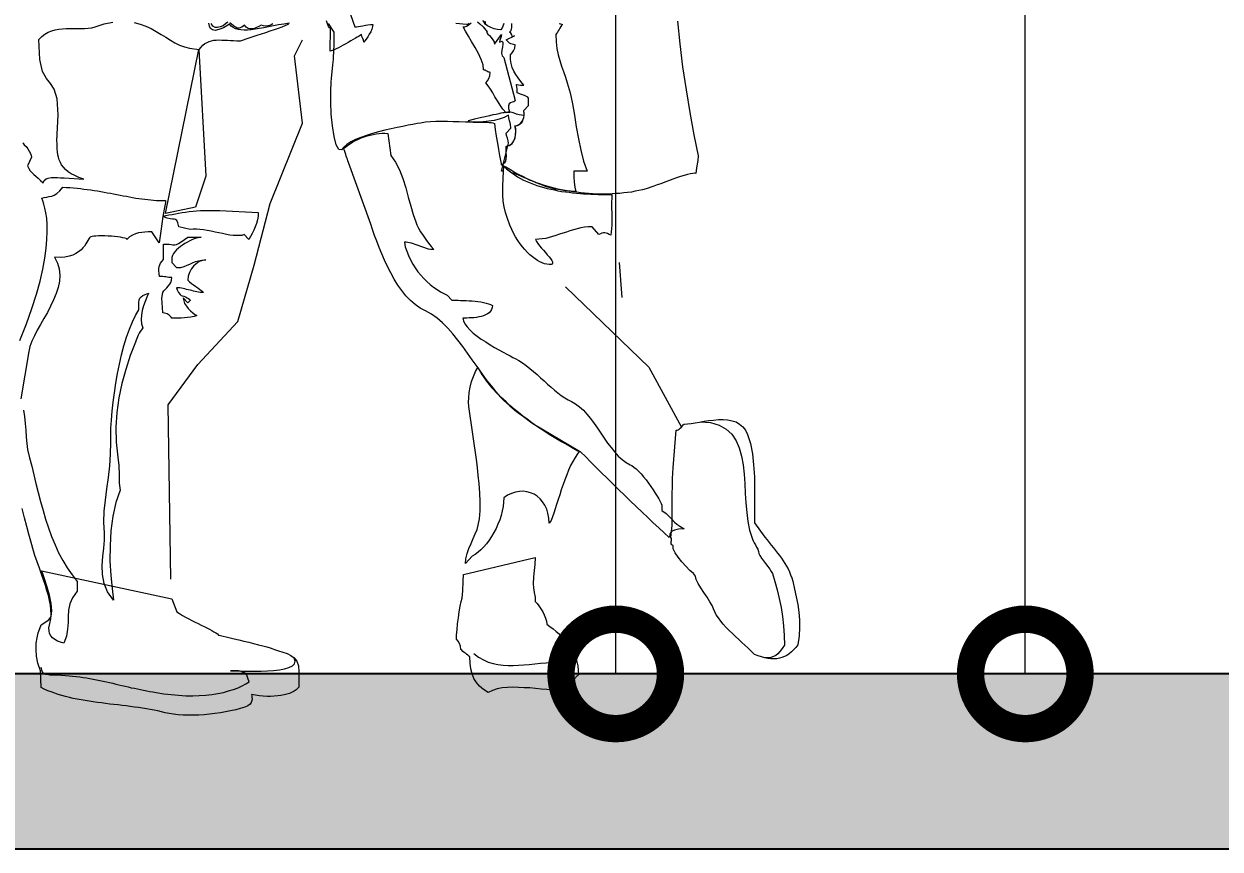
# Model space of a CAD drawing. Header units: millimetres. Extents: x 1313 to 1393.8, y 883.5 to 926.2.
# Drawn here: x 1376.564 to 1377.93, y 885.576 to 886.519 of the extents above; entities that cross this region are included whole.
import ezdxf

# ---------------------------------------------------------------- set-up
doc = ezdxf.new("R2010")
doc.units = ezdxf.units.MM
for name, color, linetype, lineweight in [('ambientes', 254, 'Continuous', 25), ('cotas', 87, 'Continuous', 15), ('DIMENSIONES', 1, 'Continuous', 5), ('Envista', 7, 'Continuous', 0)]:
    doc.layers.add(name, color=color, linetype=linetype, lineweight=lineweight)
doc.styles.add('arial', font='arial.ttf')
doc.dimstyles.new('horizontal', dxfattribs={"dimtxt": 0.1, "dimasz": 0.25, "dimexe": 0.15, "dimexo": 0.1, "dimgap": 0.05, "dimtad": 1, "dimtih": 1, "dimtoh": 1, "dimzin": 4, "dimdsep": 46, "dimtxsty": 'arial', "dimblk": 'DOTSMALL', "dimcen": 1, "dimclrd": 11, "dimclre": 11, "dimclrt": 20, "dimazin": 1, "dimtfac": 1, "dimtmove": 0, "dimatfit": 3, "dimfxl": 1, "dimlwd": 5, "dimlwe": 5, "dimarcsym": 0})

# ---------------------------------------------------------------- blocks, each defined once
blk = doc.blocks.new('_DotSmall')
at = {"color": 0, "linetype": 'ByBlock', "const_width": 0.5}
blk.add_lwpolyline([(-0.0625, 0, 1), (0.0625, 0, 1)], format="xyb", close=True, dxfattribs=at)
blk = doc.blocks.new('*D532')
at = {"layer": 'cotas', "color": 11, "lineweight": 5, "transparency": 16777216}
for p, q in [((1376.8409, 889.2765), (1377.3901, 889.2765)), ((1377.2401, 889.2765), (1377.2401, 887.6276)), ((1377.2401, 885.7765), (1377.2401, 887.4254)), ((1376.8409, 885.7765), (1377.3901, 885.7765))]:
    blk.add_line(p, q, dxfattribs=at)
at = {"layer": 'Defpoints', "color": 0, "transparency": 16777216}
for p in [(1376.7409, 889.2765), (1377.2401, 889.2765), (1376.7409, 885.7765)]:
    blk.add_point(p, dxfattribs=at)
at = {"layer": 'cotas', "color": 11, "lineweight": 5, "transparency": 16777216, "xscale": 0.25, "yscale": 0.25, "zscale": 0.25}
for p, rotation in [((1377.2401, 889.2765), 90), ((1377.2401, 885.7765), 270)]:
    blk.add_blockref('_DotSmall', p, dxfattribs=dict(at, rotation=rotation))
at = {"layer": 'cotas', "color": 20, "transparency": 16777216, "insert": (1377.2401, 887.5265), "char_height": 0.1, "attachment_point": 5, "style": 'arial'}
blk.add_mtext('3.50', dxfattribs=at)
blk = doc.blocks.new('*D543')
at = {"layer": 'cotas', "color": 11, "lineweight": 5, "transparency": 16777216}
for p, q in [((1376.8409, 895.8765), (1377.8577, 895.8765)), ((1377.7077, 895.8765), (1377.7077, 890.9275)), ((1377.7077, 885.7765), (1377.7077, 890.7254)), ((1376.8409, 885.7765), (1377.8577, 885.7765))]:
    blk.add_line(p, q, dxfattribs=at)
at = {"layer": 'Defpoints', "color": 0, "transparency": 16777216}
for p in [(1376.7409, 895.8765), (1376.7409, 885.7765), (1377.7077, 885.7765)]:
    blk.add_point(p, dxfattribs=at)
at = {"layer": 'cotas', "color": 11, "lineweight": 5, "transparency": 16777216, "xscale": 0.25, "yscale": 0.25, "zscale": 0.25}
for p, rotation in [((1377.7077, 895.8765), 90), ((1377.7077, 885.7765), 270)]:
    blk.add_blockref('_DotSmall', p, dxfattribs=dict(at, rotation=rotation))
at = {"layer": 'cotas', "color": 20, "transparency": 16777216, "insert": (1377.7077, 890.8265), "char_height": 0.1, "attachment_point": 5, "style": 'arial'}
blk.add_mtext('10.10', dxfattribs=at)
blk = doc.blocks.new('16')
blk.add_line((417.4498, -335.2507), (417.4563, -335.3346))
at = {"linetype": 'Continuous'}
for points in [[(416.6169, -334.6768), (416.6135, -334.6791), (416.6093, -334.6806), (416.6048, -334.6817), (416.6002, -334.6821), (416.5945, -334.6817), (416.5889, -334.6802), (416.5835, -334.6829), (416.5782, -334.6855), (416.5729, -334.6878), (416.5676, -334.6889), (416.5627, -334.6889), (416.5578, -334.6878), (416.5533, -334.6847), (416.5487, -334.6798), (416.5423, -334.6851), (416.5366, -334.6874), (416.5317, -334.687), (416.5271, -334.6847), (416.5226, -334.6813), (416.518, -334.6776), (416.5139, -334.6745)], [(416.509, -334.6726), (416.5037, -334.6772), (416.4976, -334.6813), (416.4908, -334.6844), (416.4843, -334.6859), (416.4783, -334.6855), (416.473, -334.6825), (416.4692, -334.6764)], [(417.1715, -335.0312), (417.167, -335.0308), (417.1836, -334.9638), (417.1829, -334.9585), (417.181, -334.9517), (417.1787, -334.9452), (417.178, -334.9396), (417.1889, -334.9274), (417.1882, -334.9184), (417.1863, -334.91), (417.1844, -334.9025), (417.1836, -334.8968), (417.173, -334.9021), (417.1613, -334.9059), (417.1488, -334.9089), (417.1359, -334.9108), (417.1223, -334.9123), (417.1087, -334.9131), (417.0943, -334.9131), (417.0799, -334.9131), (417.0651, -334.9127), (417.0507, -334.9123), (417.0367, -334.9119), (417.0227, -334.9115), (417.0091, -334.9119), (416.9958, -334.9123), (416.9837, -334.9134), (416.972, -334.9153), (416.9637, -334.9168), (416.9538, -334.9187), (416.9421, -334.9206), (416.9292, -334.9233), (416.9156, -334.9259), (416.9012, -334.9289), (416.886, -334.9324), (416.8713, -334.9361), (416.8565, -334.9403), (416.8421, -334.9449), (416.8285, -334.9498), (416.816, -334.9551), (416.805, -334.9608), (416.7952, -334.9668), (416.7876, -334.9732), (416.7819, -334.9801), (416.7755, -334.9793), (416.7694, -334.9676), (416.7645, -334.9475), (416.7607, -334.9221), (416.7577, -334.8937), (416.7562, -334.865), (416.7562, -334.8385), (416.7573, -334.8169), (416.7581, -334.8078), (416.7596, -334.7923), (416.7615, -334.7756), (416.7626, -334.7627), (416.763, -334.7559), (416.7641, -334.7438), (416.7649, -334.7249), (416.7649, -334.6969), (416.7509, -334.676)], [(417.5895, -334.6704), (417.5952, -334.7253), (417.602, -334.7805), (417.6103, -334.8358), (417.6194, -334.89), (417.6289, -334.9433), (417.6391, -334.9945), (417.6384, -335.0054), (417.6365, -335.0179), (417.6346, -335.0293), (417.6338, -335.0369), (417.6308, -335.0361), (417.6262, -335.0365), (417.6206, -335.0376), (417.6137, -335.0391), (417.6058, -335.0414), (417.5971, -335.0441), (417.5876, -335.0471), (417.5782, -335.0505), (417.5683, -335.0539), (417.5589, -335.0577), (417.5494, -335.0611), (417.5407, -335.0641), (417.5327, -335.0672), (417.5255, -335.0698), (417.5195, -335.0721), (417.5146, -335.0736), (417.5059, -335.0759), (417.4971, -335.0778), (417.488, -335.0793), (417.479, -335.0812), (417.4699, -335.0823), (417.4608, -335.0834), (417.4513, -335.0846), (417.4422, -335.0849), (417.4328, -335.0857), (417.4233, -335.0861), (417.4138, -335.0861), (417.4044, -335.0861), (417.3949, -335.0861), (417.3854, -335.0853), (417.376, -335.0849), (417.3665, -335.0842), (417.3571, -335.083), (417.348, -335.0819), (417.3385, -335.0808), (417.3294, -335.0793), (417.3199, -335.0778), (417.3109, -335.0759), (417.3021, -335.074), (417.2931, -335.0717), (417.2844, -335.0694), (417.2756, -335.0672), (417.2673, -335.0645), (417.2586, -335.0615), (417.2507, -335.0588), (417.2423, -335.0554), (417.2344, -335.0524), (417.2268, -335.049), (417.2219, -335.0467), (417.2151, -335.0437), (417.2075, -335.0406), (417.1992, -335.0376), (417.1916, -335.0354), (417.1916, -335.0354)], [(417.3052, -334.6764), (417.3086, -334.6772), (417.3112, -334.6779), (417.3135, -334.6783), (417.3112, -334.681), (417.3093, -334.6836), (417.3071, -334.687), (417.3052, -334.6904), (417.3033, -334.6938), (417.3014, -334.6969), (417.2991, -334.6999), (417.2972, -334.7025), (417.298, -334.72), (417.2999, -334.7362), (417.3029, -334.751), (417.3067, -334.765), (417.3109, -334.7786), (417.3158, -334.7915), (417.3203, -334.8048), (417.3245, -334.8184), (417.3317, -334.8426), (417.3374, -334.8688), (417.3419, -334.8964), (417.3464, -334.9248), (417.3514, -334.9532), (417.3571, -334.9808), (417.3639, -335.007), (417.373, -335.0312), (417.3404, -335.0312), (417.3404, -335.0448), (417.3411, -335.0577), (417.3427, -335.0694), (417.3457, -335.0797), (417.3328, -335.0793), (417.3199, -335.0781), (417.3078, -335.0762), (417.2957, -335.074), (417.284, -335.0709), (417.2726, -335.0675), (417.2613, -335.0634), (417.2503, -335.0592), (417.2393, -335.0543), (417.2287, -335.0494), (417.2181, -335.0441), (417.2075, -335.0388), (417.1973, -335.0331), (417.187, -335.0274), (417.1768, -335.0213), (417.1666, -335.0157), (417.1719, -335.013), (417.1753, -335.0096), (417.1772, -335.0051), (417.1783, -334.9998), (417.1783, -334.9937), (417.1783, -334.9869), (417.178, -334.9793), (417.1776, -334.9706), (417.1852, -334.9691), (417.1912, -334.9657), (417.1958, -334.96), (417.1988, -334.9528), (417.2007, -334.9452), (417.2014, -334.9369), (417.2011, -334.9289), (417.1995, -334.9218), (417.2037, -334.9214), (417.2075, -334.9195), (417.2113, -334.9172), (417.2143, -334.9138), (417.2173, -334.9104), (417.2192, -334.9062), (417.2207, -334.9017), (417.2211, -334.8972), (417.2151, -334.8968), (417.209, -334.8953), (417.203, -334.8937), (417.1973, -334.8918), (417.192, -334.8903), (417.1867, -334.8896), (417.1821, -334.8896), (417.1776, -334.8911), (417.17, -334.8816), (417.1632, -334.8722), (417.1571, -334.8623), (417.1511, -334.8525), (417.1458, -334.843), (417.1405, -334.8339), (417.1348, -334.8256), (417.1291, -334.8184), (417.1329, -334.8135), (417.1363, -334.8082), (417.139, -334.8017), (417.1397, -334.7938), (417.1378, -334.7934), (417.1359, -334.7927), (417.1337, -334.7919), (417.1318, -334.7908), (417.1299, -334.7896), (417.128, -334.7885), (417.1257, -334.7881), (417.1238, -334.7877), (417.1223, -334.7756), (417.1178, -334.7624), (417.1113, -334.748), (417.1034, -334.7336), (417.095, -334.7196), (417.0871, -334.7063), (417.0799, -334.6946), (417.0746, -334.6844), (417.0788, -334.684), (417.0825, -334.6825), (417.0867, -334.6802), (417.0901, -334.6776), (417.0935, -334.6745)], [(417.1208, -334.6692), (417.1291, -334.6783), (417.1272, -334.6704)], [(417.0875, -334.6753), (417.0909, -334.6783), (417.0825, -334.6783), (417.0742, -334.6779), (417.0659, -334.6772), (417.0572, -334.6764)], [(416.8035, -334.6541), (416.8141, -334.6844), (416.8183, -334.684), (416.8232, -334.6832), (416.8281, -334.6825), (416.8338, -334.6813), (416.8395, -334.6802), (416.8456, -334.6791), (416.8516, -334.6787), (416.8577, -334.6783), (416.8569, -334.6832), (416.855, -334.6893), (416.8524, -334.6957), (416.849, -334.7018), (416.8452, -334.7082), (416.8414, -334.7135), (416.8384, -334.7181), (416.8357, -334.7211), (416.8349, -334.7165), (416.8331, -334.712), (416.8312, -334.7075), (416.8304, -334.7029), (416.8278, -334.7044), (416.8244, -334.7063), (416.8202, -334.7086), (416.8156, -334.7116), (416.8103, -334.7147), (416.8047, -334.7177), (416.7986, -334.7215), (416.7925, -334.7249), (416.7865, -334.7283), (416.7804, -334.7313), (416.7747, -334.7344), (416.7694, -334.737), (416.7649, -334.7393), (416.7607, -334.7408), (416.7573, -334.7419), (416.7547, -334.7423), (416.7554, -334.6878), (416.7535, -334.6866), (416.7513, -334.6829), (416.7486, -334.6772), (416.746, -334.6696)], [(417.1662, -335.0157), (417.1727, -335.0123), (417.1768, -335.0073), (417.1783, -335.0013), (417.1787, -334.9941), (417.1783, -334.9873), (417.178, -334.9804), (417.178, -334.9748), (417.1791, -334.9706), (417.1863, -334.9687), (417.192, -334.9645), (417.1961, -334.9585), (417.1992, -334.9509), (417.2007, -334.943), (417.2011, -334.935), (417.2003, -334.9278), (417.1988, -334.9218), (417.2041, -334.921), (417.2086, -334.9191), (417.2124, -334.9168), (417.2154, -334.9138), (417.2177, -334.9104), (417.2192, -334.9062), (417.2207, -334.9017), (417.2215, -334.8972), (417.2215, -334.8937), (417.2211, -334.8911), (417.2207, -334.8888), (417.2207, -334.8854), (417.2317, -334.8733), (417.2317, -334.865), (417.2317, -334.8593), (417.2313, -334.8555), (417.2298, -334.8532), (417.2268, -334.8513), (417.2219, -334.8494), (417.2147, -334.8468), (417.2045, -334.843), (417.2041, -334.8339), (417.2033, -334.8279), (417.203, -334.8245), (417.203, -334.8229), (417.2045, -334.8226), (417.2075, -334.8233), (417.2128, -334.8241), (417.2207, -334.8245), (417.2132, -334.8158), (417.2067, -334.807), (417.2011, -334.7987), (417.1965, -334.7904), (417.1927, -334.7817), (417.1901, -334.7722), (417.1886, -334.7624), (417.1882, -334.7514), (417.1923, -334.7468), (417.1958, -334.7415), (417.1984, -334.7351), (417.1992, -334.7272), (417.1954, -334.7268), (417.192, -334.726), (417.1889, -334.7249), (417.1863, -334.7234), (417.184, -334.7215), (417.1818, -334.7196), (417.1795, -334.7173), (417.1776, -334.715), (417.1977, -334.7056), (417.1946, -334.7075), (417.1927, -334.7078), (417.192, -334.7075), (417.192, -334.706), (417.1916, -334.7041), (417.1908, -334.7018), (417.1889, -334.6995), (417.1859, -334.6969), (417.1901, -334.6927), (417.1916, -334.6859), (417.1912, -334.6764)], [(417.1727, -334.6764), (417.1689, -334.6851), (417.1651, -334.6912), (417.1568, -334.6904), (417.1488, -334.6885), (417.1409, -334.6855), (417.1329, -334.6813), (417.1253, -334.6764)], [(417.1094, -334.6722), (417.1147, -334.6772), (417.1223, -334.6844), (417.1325, -334.6957), (417.1306, -334.6965), (417.1314, -334.6984), (417.134, -334.7014), (417.1378, -334.7052), (417.142, -334.7097), (417.1458, -334.715), (417.1488, -334.7203), (417.1503, -334.7256), (417.167, -334.7029), (417.1662, -334.7075), (417.1643, -334.712), (417.1624, -334.7165), (417.1617, -334.7211), (417.1677, -334.7188), (417.17, -334.7207), (417.17, -334.7256), (417.1689, -334.7325), (417.1674, -334.74), (417.1666, -334.7476), (417.1681, -334.754), (417.1723, -334.7578), (417.1992, -334.8612), (417.1984, -334.8631), (417.1961, -334.8642), (417.1923, -334.8654), (417.1886, -334.8669), (417.1855, -334.8695), (417.1836, -334.8737), (417.1836, -334.8805), (417.187, -334.89), (417.1852, -334.89), (417.1833, -334.89), (417.1814, -334.89), (417.1791, -334.89), (417.1764, -334.8903), (417.1734, -334.8907), (417.17, -334.8911), (417.1655, -334.8918), (417.1602, -334.893), (417.1537, -334.8945), (417.1462, -334.896), (417.1375, -334.8979), (417.1272, -334.9002), (417.1155, -334.9032), (417.1019, -334.9062), (417.0867, -334.91), (417.0875, -334.9112), (417.0894, -334.9119), (417.092, -334.9123), (417.095, -334.9127), (417.0988, -334.9131), (417.1026, -334.9131), (417.1072, -334.9131), (417.1121, -334.9131), (417.117, -334.9131), (417.1223, -334.9131), (417.1272, -334.9131), (417.1321, -334.9134), (417.1371, -334.9138), (417.1416, -334.9142), (417.1462, -334.9149), (417.1499, -334.9161), (417.1515, -334.9309), (417.1541, -334.9471), (417.1568, -334.9634), (417.1594, -334.9793), (417.1621, -334.9937), (417.1643, -335.0051), (417.1658, -335.013), (417.1662, -335.0157)], [(416.5127, -334.6776), (416.4987, -334.6863), (416.4874, -334.6908), (416.4783, -334.6927), (416.4719, -334.6916), (416.4673, -334.6878), (416.4647, -334.6825), (416.4635, -334.6753)], [(416.016, -334.963), (416.0198, -334.9676), (416.0239, -334.9721), (416.0281, -334.9774), (416.0319, -334.9831), (416.0353, -334.9899), (416.0368, -334.9971), (416.0277, -335.0183), (416.0304, -335.0247), (416.0338, -335.03), (416.0376, -335.0346), (416.0425, -335.0388), (416.0474, -335.0433), (416.0531, -335.0478), (416.0588, -335.0531), (416.0648, -335.0592), (416.0675, -335.0535), (416.072, -335.0497), (416.0773, -335.0475), (416.0841, -335.0463), (416.0913, -335.0459), (416.0993, -335.0463), (416.1072, -335.0467), (416.1156, -335.0471), (416.1625, -335.0501), (416.1512, -335.0459), (416.1409, -335.0418), (416.1322, -335.0372), (416.125, -335.0323), (416.119, -335.027), (416.1137, -335.0213), (416.1095, -335.0157), (416.1065, -335.01), (416.1038, -335.0039), (416.1019, -334.9975), (416.1004, -334.9914), (416.0997, -334.9846), (416.0989, -334.9782), (416.0985, -334.9717), (416.0985, -334.9649), (416.0982, -334.9581), (416.1012, -334.896), (416.0985, -334.857), (416.0917, -334.8343), (416.0826, -334.8203), (416.0728, -334.8086), (416.0637, -334.7915), (416.0573, -334.7627), (416.0546, -334.7147), (416.0618, -334.7075), (416.0694, -334.7014), (416.0773, -334.6969), (416.0857, -334.6934), (416.094, -334.6912), (416.1027, -334.6893), (416.1114, -334.6885), (416.1205, -334.6882), (416.1292, -334.6878), (416.1383, -334.6882), (416.1474, -334.6882), (416.1561, -334.6882), (416.1648, -334.6882), (416.1735, -334.6874), (416.1818, -334.6863), (416.1902, -334.6844), (416.2121, -334.6772), (416.2326, -334.673)], [(416.2841, -334.6738), (416.2984, -334.6776), (416.3121, -334.6825), (416.325, -334.6882), (416.3367, -334.695), (416.3484, -334.7022), (416.3598, -334.709), (416.3708, -334.7162), (416.3817, -334.7222), (416.3931, -334.7279), (416.4045, -334.7325), (416.4166, -334.7355), (416.44, -334.7389), (416.4446, -334.7332), (416.4491, -334.7283), (416.4537, -334.7245), (416.459, -334.7215), (416.4639, -334.7192), (416.4696, -334.7177), (416.4753, -334.7165), (416.4813, -334.7158), (416.4874, -334.7154), (416.4942, -334.7158), (416.501, -334.7158), (416.5078, -334.7162), (416.5154, -334.7169), (416.523, -334.7173), (416.5309, -334.7177), (416.5392, -334.7177), (416.5419, -334.7169), (416.5464, -334.7154), (416.5529, -334.7131), (416.5605, -334.7105), (416.5695, -334.7075), (416.5794, -334.7044), (416.5896, -334.701), (416.6002, -334.6976), (416.6108, -334.6938), (416.621, -334.6904), (416.6305, -334.687), (416.6392, -334.684), (416.6464, -334.681), (416.6521, -334.6787), (416.6559, -334.6768)], [(416.6574, -334.6753), (416.6437, -334.6776), (416.6309, -334.6794), (416.6184, -334.6817), (416.6066, -334.684), (416.5953, -334.6863), (416.5843, -334.6882), (416.5745, -334.6897), (416.565, -334.6912), (416.5559, -334.6919), (416.548, -334.6919), (416.5404, -334.6916), (416.5336, -334.6908), (416.5271, -334.6889), (416.5218, -334.6859), (416.5169, -334.6825), (416.5127, -334.6776)], [(416.4393, -334.7389), (416.456, -335.0429), (416.4313, -335.1175), (416.359, -335.133), (416.4393, -334.7389)], [(416.8932, -334.9403), (416.9008, -334.9937), (416.9122, -335.0092), (416.9216, -335.0278), (416.9296, -335.0486), (416.9368, -335.0709), (416.9428, -335.0933), (416.9489, -335.1149), (416.9546, -335.1349), (416.9606, -335.1527), (416.9633, -335.1599), (416.9675, -335.1682), (416.9724, -335.177), (416.9781, -335.186), (416.9845, -335.1955), (416.9909, -335.2042), (416.9977, -335.2125), (417.0042, -335.2197), (417, -335.2194), (416.9958, -335.219), (416.9913, -335.2182), (416.9868, -335.2167), (416.9822, -335.2156), (416.9777, -335.2141), (416.9731, -335.2122), (416.9686, -335.2106), (416.964, -335.2091), (416.9595, -335.2072), (416.955, -335.2057), (416.9504, -335.2042), (416.9459, -335.2031), (416.9417, -335.2023), (416.9375, -335.2019), (416.9334, -335.2016), (416.9356, -335.2129), (416.9391, -335.2235), (416.9432, -335.2341), (416.9478, -335.2443), (416.9534, -335.2542), (416.9591, -335.2637), (416.9656, -335.2727), (416.9727, -335.2811), (416.9799, -335.2894), (416.9875, -335.2966), (416.9955, -335.3038), (417.0034, -335.3102), (417.0118, -335.3159), (417.0201, -335.3208), (417.028, -335.3254), (417.0364, -335.3292), (417.0473, -335.3413), (417.0519, -335.3413), (417.0568, -335.3413), (417.0625, -335.3413), (417.0685, -335.3416), (417.0753, -335.3416), (417.0822, -335.342), (417.089, -335.3424), (417.0962, -335.3428), (417.1034, -335.3435), (417.1102, -335.3443), (417.117, -335.3454), (417.1238, -335.3466), (417.1299, -335.3481), (417.1356, -335.3496), (417.1405, -335.3515), (417.145, -335.3538), (417.1447, -335.3591), (417.1427, -335.3636), (417.1405, -335.3678), (417.1371, -335.3712), (417.1329, -335.3742), (417.1284, -335.3765), (417.1234, -335.3788), (417.1178, -335.3803), (417.1121, -335.3814), (417.1064, -335.3825), (417.1004, -335.3833), (417.0947, -335.3837), (417.089, -335.3837), (417.0837, -335.3841), (417.0788, -335.3841), (417.0742, -335.3841), (417.0753, -335.3909), (417.0788, -335.3981), (417.0841, -335.4056), (417.0909, -335.4128), (417.0988, -335.4204), (417.1079, -335.4276), (417.1181, -335.4348), (417.1287, -335.4416), (417.1393, -335.4484), (417.1503, -335.4549), (417.1606, -335.4609), (417.1704, -335.4662), (417.1795, -335.4711), (417.1874, -335.4753), (417.1942, -335.4787), (417.1992, -335.4814), (417.2082, -335.4863), (417.2173, -335.492), (417.2261, -335.4984), (417.2348, -335.5052), (417.2435, -335.5124), (417.2522, -335.52), (417.2605, -335.5276), (417.2692, -335.5351), (417.2775, -335.5431), (417.2859, -335.5503), (417.2942, -335.5575), (417.3025, -335.5643), (417.3105, -335.5703), (417.3188, -335.576), (417.3268, -335.5809), (417.3351, -335.5847), (417.3449, -335.5904), (417.3544, -335.5972), (417.3635, -335.6059), (417.3722, -335.6154), (417.3809, -335.626), (417.3892, -335.6374), (417.3976, -335.6491), (417.4055, -335.6608), (417.4135, -335.6729), (417.4218, -335.6847), (417.4301, -335.6957), (417.4388, -335.7063), (417.4475, -335.7161), (417.4566, -335.7244), (417.4661, -335.7316), (417.4759, -335.7369), (417.4801, -335.7388), (417.485, -335.7422), (417.4903, -335.7468), (417.496, -335.7521), (417.5021, -335.7585), (417.5081, -335.7657), (417.5142, -335.7733), (417.5199, -335.7808), (417.5255, -335.7892), (417.5312, -335.7971), (417.5361, -335.8047), (417.5407, -335.8123), (417.5448, -335.8191), (417.5479, -335.8251), (417.5505, -335.8301), (417.552, -335.8342), (417.552, -335.8464), (417.5623, -335.8543), (417.5695, -335.8611), (417.5748, -335.866), (417.5789, -335.8706), (417.5827, -335.8751), (417.588, -335.8793), (417.5952, -335.8846), (417.6054, -335.8906), (417.5922, -335.8914), (417.5827, -335.8937), (417.5766, -335.8967), (417.5732, -335.9005), (417.5717, -335.9043), (417.571, -335.9077), (417.5706, -335.9103), (417.5695, -335.9119), (417.5573, -335.9005), (417.5448, -335.8888), (417.5316, -335.8766), (417.5183, -335.8638), (417.5047, -335.8505), (417.4907, -335.8373), (417.4763, -335.8236), (417.4623, -335.8096), (417.4483, -335.796), (417.4343, -335.7824), (417.4203, -335.7687), (417.4066, -335.7555), (417.3934, -335.7422), (417.3809, -335.7294), (417.3684, -335.7172), (417.3567, -335.7055), (417.3446, -335.6998), (417.3328, -335.6934), (417.3207, -335.6869), (417.309, -335.6805), (417.2972, -335.6733), (417.2855, -335.6661), (417.2737, -335.6589), (417.262, -335.6514), (417.2507, -335.6438), (417.2397, -335.6358), (417.2287, -335.6275), (417.2177, -335.6196), (417.2075, -335.6112), (417.1973, -335.6029), (417.187, -335.5942), (417.1776, -335.5859), (417.1655, -335.5741), (417.1537, -335.5612), (417.1424, -335.5472), (417.131, -335.5325), (417.1196, -335.5166), (417.1083, -335.5007), (417.0966, -335.4844), (417.0852, -335.4685), (417.0735, -335.4526), (417.0617, -335.4371), (417.0496, -335.4223), (417.0375, -335.4083), (417.0246, -335.3958), (417.0118, -335.3844), (416.9981, -335.375), (416.9841, -335.367), (416.9712, -335.3602), (416.9591, -335.3519), (416.9478, -335.342), (416.9372, -335.3307), (416.9269, -335.3182), (416.9175, -335.3049), (416.9088, -335.2905), (416.9004, -335.2758), (416.8929, -335.2606), (416.8857, -335.2451), (416.8789, -335.2296), (416.8728, -335.2144), (416.8671, -335.1997), (416.8618, -335.1853), (416.8569, -335.1716), (416.8524, -335.1588), (416.799, -335.01), (416.7975, -335.0062), (416.7963, -335.0024), (416.7948, -334.9986), (416.7937, -334.9948), (416.7922, -334.9907), (416.7906, -334.9865), (416.7891, -334.9816), (416.7872, -334.9767), (416.7922, -334.9725), (416.7978, -334.9683), (416.8035, -334.9642), (416.8096, -334.9608), (416.816, -334.957), (416.8228, -334.954), (416.8296, -334.9509), (416.8368, -334.9483), (416.8437, -334.946), (416.8508, -334.9441), (416.8584, -334.9426), (416.8656, -334.9411), (416.8724, -334.9403), (416.8796, -334.9399), (416.8864, -334.9399), (416.8932, -334.9403)], [(417.4316, -335.0872), (417.4313, -335.1141), (417.432, -335.138), (417.432, -335.1611), (417.4294, -335.1849), (417.4256, -335.183), (417.4218, -335.1811), (417.4184, -335.18), (417.415, -335.1796), (417.4116, -335.1796), (417.4082, -335.18), (417.4044, -335.1815), (417.4006, -335.1834), (417.3843, -335.1648), (417.3752, -335.1652), (417.3661, -335.166), (417.3574, -335.1675), (417.3487, -335.1694), (417.34, -335.172), (417.3313, -335.1743), (417.323, -335.1773), (417.3143, -335.18), (417.3059, -335.1826), (417.2976, -335.1857), (417.2893, -335.1879), (417.2809, -335.1902), (417.273, -335.1925), (417.2647, -335.194), (417.2567, -335.1947), (417.2484, -335.1951), (417.251, -335.2), (417.2544, -335.205), (417.2582, -335.2103), (417.2628, -335.2159), (417.2677, -335.2213), (417.2722, -335.2269), (417.2768, -335.2318), (417.2813, -335.2368), (417.2847, -335.2413), (417.2874, -335.2455), (417.2893, -335.2493), (417.2897, -335.2519), (417.2889, -335.2542), (417.2862, -335.2553), (417.2817, -335.2553), (417.2753, -335.2546), (417.27, -335.2534), (417.2647, -335.2512), (417.259, -335.2489), (417.2533, -335.2455), (417.2473, -335.2417), (417.2412, -335.2371), (417.2351, -335.2318), (417.2291, -335.2262), (417.223, -335.2197), (417.217, -335.2129), (417.2113, -335.2057), (417.2056, -335.1978), (417.2007, -335.1891), (417.1958, -335.1804), (417.1912, -335.1709), (417.187, -335.1611), (417.1814, -335.1448), (417.1764, -335.1304), (417.173, -335.1171), (417.1708, -335.1031), (417.1696, -335.0876), (417.1696, -335.069), (417.1704, -335.0467), (417.1727, -335.0194), (417.1787, -335.0251), (417.1848, -335.0304), (417.1916, -335.0354), (417.1984, -335.0399), (417.2052, -335.0444), (417.2124, -335.0486), (417.22, -335.0524), (417.2276, -335.0558), (417.2355, -335.0592), (417.2435, -335.0622), (417.2514, -335.0653), (417.2597, -335.0679), (417.2681, -335.0702), (417.2768, -335.0725), (417.2851, -335.0743), (417.2938, -335.0762), (417.3025, -335.0781), (417.3112, -335.0797), (417.3203, -335.0808), (417.329, -335.0819), (417.3377, -335.083), (417.3468, -335.0838), (417.3555, -335.0846), (417.3642, -335.0853), (417.373, -335.0857), (417.3817, -335.0861), (417.3904, -335.0865), (417.3987, -335.0868), (417.4074, -335.0868), (417.4154, -335.0872), (417.4237, -335.0872), (417.4316, -335.0872)], [(416.582, -335.1304), (416.5817, -335.1395), (416.5801, -335.1482), (416.5779, -335.1569), (416.5748, -335.1648), (416.5714, -335.1732), (416.5676, -335.1807), (416.5635, -335.1879), (416.5593, -335.1951), (416.5483, -335.1834), (416.543, -335.1853), (416.5366, -335.186), (416.5298, -335.186), (416.5222, -335.1857), (416.5139, -335.1845), (416.5055, -335.183), (416.4965, -335.1811), (416.4874, -335.1792), (416.4783, -335.1773), (416.4692, -335.1754), (416.4597, -335.1735), (416.4507, -335.172), (416.4419, -335.1709), (416.4336, -335.1701), (416.4257, -335.1701), (416.4181, -335.1709), (416.3912, -335.1648), (416.3886, -335.155), (416.3863, -335.1497), (416.3836, -335.147), (416.3802, -335.1463), (416.3761, -335.1463), (416.3704, -335.1459), (416.3628, -335.144), (416.353, -335.1398), (416.3503, -335.1573), (416.3477, -335.1754), (416.3454, -335.1921), (416.3443, -335.2035), (416.3261, -335.177), (416.3178, -335.177), (416.3098, -335.1773), (416.3019, -335.1781), (416.2943, -335.1792), (416.2867, -335.1815), (416.2795, -335.1845), (416.2727, -335.1891), (416.2663, -335.1951), (416.2663, -335.194), (416.2648, -335.1929), (416.2613, -335.1917), (416.2568, -335.191), (416.2507, -335.1898), (416.2443, -335.1891), (416.2367, -335.1883), (416.2292, -335.1875), (416.2212, -335.1872), (416.2133, -335.1868), (416.2057, -335.1868), (416.1985, -335.1868), (416.1921, -335.1872), (416.1868, -335.1875), (416.1826, -335.1883), (416.1796, -335.1891), (416.178, -335.1898), (416.1762, -335.1913), (416.1746, -335.194), (416.1727, -335.1974), (416.1705, -335.2016), (416.1678, -335.2061), (416.1644, -335.211), (416.1606, -335.2156), (416.1561, -335.2205), (416.1504, -335.225), (416.144, -335.2292), (416.1364, -335.233), (416.1277, -335.2356), (416.1175, -335.2375), (416.1057, -335.2383), (416.0925, -335.2379), (416.0997, -335.2519), (416.1038, -335.2659), (416.1054, -335.2807), (416.1046, -335.2955), (416.1012, -335.3106), (416.0966, -335.3254), (416.0902, -335.3405), (416.083, -335.3557), (416.0754, -335.3704), (416.0671, -335.3852), (416.0588, -335.3996), (416.0508, -335.4136), (416.044, -335.4272), (416.038, -335.4401), (416.0334, -335.4526), (416.0304, -335.4643), (416.0114, -335.5787)], [(416.0179, -335.6055), (416.0202, -335.6211), (416.0217, -335.6374), (416.0232, -335.654), (416.0243, -335.6703), (416.0258, -335.6858), (416.0277, -335.7002), (416.0327, -335.7199), (416.0376, -335.7403), (416.0425, -335.7612), (416.0478, -335.782), (416.0531, -335.8036), (416.0588, -335.8248), (416.0648, -335.8464), (416.0709, -335.8676), (416.0781, -335.8888), (416.0853, -335.9092), (416.0936, -335.9293), (416.1023, -335.9486), (416.1122, -335.9671), (416.1228, -335.9849), (416.1345, -336.0016), (416.147, -336.0171), (416.147, -336.041), (416.1356, -336.0565), (416.1292, -336.0712), (416.1262, -336.086), (416.125, -336.1012), (416.125, -336.1163), (416.1239, -336.1318), (416.1212, -336.1485), (416.1152, -336.1659), (416.1069, -336.1636), (416.0993, -336.1606), (416.0932, -336.1572), (416.0879, -336.1527), (416.0838, -336.1477), (416.0807, -336.1424), (416.0792, -336.136), (416.0785, -336.1292), (416.0815, -336.1182), (416.0834, -336.1072), (416.0841, -336.0966), (416.0838, -336.0856), (416.0826, -336.0743), (416.0807, -336.0629), (416.0777, -336.0512), (416.0743, -336.0394), (416.0705, -336.0269), (416.066, -336.0137), (416.0611, -336.0001), (416.0561, -335.9857), (416.0508, -335.9705), (416.0455, -335.9546), (416.0406, -335.938), (416.0353, -335.9202), (416.0311, -335.9035), (416.0262, -335.885), (416.0205, -335.8645), (416.0145, -335.8418)], [(416.0092, -335.4382), (416.0251, -335.3981), (416.0383, -335.361), (416.0489, -335.3265), (416.0576, -335.2951), (416.0645, -335.2663), (416.0694, -335.2402), (416.0724, -335.2163), (416.0743, -335.1951), (416.0751, -335.1758), (416.0747, -335.1592), (416.0736, -335.144), (416.0717, -335.1311), (416.0694, -335.1198), (416.0667, -335.1103), (416.0645, -335.1024), (416.0618, -335.0959), (416.0679, -335.094), (416.0739, -335.0933), (416.0796, -335.0921), (416.0857, -335.091), (416.0917, -335.0887), (416.0982, -335.0846), (416.1054, -335.0785), (416.1125, -335.0698), (416.1212, -335.0702), (416.1296, -335.0706), (416.1383, -335.0713), (416.1466, -335.0721), (416.155, -335.0728), (416.1629, -335.074), (416.1712, -335.0751), (416.1796, -335.0762), (416.1875, -335.0774), (416.1955, -335.0785), (416.2034, -335.08), (416.2114, -335.0815), (416.2193, -335.083), (416.2269, -335.0842), (416.2345, -335.0857), (416.2424, -335.0872), (416.25, -335.0887), (416.2576, -335.0902), (416.2651, -335.0914), (416.2727, -335.0929), (416.2799, -335.094), (416.2875, -335.0956), (416.2947, -335.0967), (416.3019, -335.0978), (416.3094, -335.0986), (416.3166, -335.0993), (416.3238, -335.1001), (416.3306, -335.1009), (416.3378, -335.1012), (416.345, -335.1016), (416.3518, -335.1016), (416.359, -335.1016), (416.3594, -335.1065), (416.3571, -335.1183), (416.3545, -335.1311), (416.353, -335.1398), (416.3602, -335.138), (416.3674, -335.1364), (416.3749, -335.1349), (416.3829, -335.1334), (416.3908, -335.1319), (416.3992, -335.1304), (416.4075, -335.1292), (416.4162, -335.1281), (416.4253, -335.1273), (416.434, -335.1266), (416.4431, -335.1258), (416.4525, -335.1255), (416.4616, -335.1255), (416.4711, -335.1255), (416.4802, -335.1255), (416.4896, -335.1258), (416.582, -335.1304)], [(416.3541, -335.2065), (416.3617, -335.2065), (416.3677, -335.2069), (416.3727, -335.2076), (416.3772, -335.2084), (416.3814, -335.2084), (416.3855, -335.2072), (416.3908, -335.205), (416.3969, -335.2012), (416.4128, -335.1898), (416.445, -335.1898), (416.4416, -335.1902), (416.4378, -335.191), (416.4332, -335.1921), (416.4279, -335.194), (416.4226, -335.1963), (416.4173, -335.1989), (416.4117, -335.2019), (416.406, -335.205), (416.4003, -335.2087), (416.395, -335.2125), (416.3901, -335.2163), (416.3855, -335.2205), (416.3817, -335.225), (416.3787, -335.2292), (416.3761, -335.2338), (416.3746, -335.2383), (416.3746, -335.2504), (416.3855, -335.2625), (416.3961, -335.2625), (416.4041, -335.2599), (416.4109, -335.2572), (416.4177, -335.2542), (416.4241, -335.2512), (416.431, -335.2485), (416.4385, -335.2462), (416.4465, -335.2447), (416.456, -335.2443), (416.448, -335.2455), (416.44, -335.2485), (416.4329, -335.2534), (416.4264, -335.2595), (416.4207, -335.2667), (416.4166, -335.275), (416.4139, -335.2837), (416.4128, -335.2928), (416.4169, -335.297), (416.4215, -335.3011), (416.4264, -335.3045), (416.4317, -335.308), (416.4366, -335.3117), (416.4416, -335.3152), (416.4465, -335.3189), (416.4507, -335.3231), (416.4465, -335.3231), (416.4427, -335.3227), (416.4385, -335.322), (416.4344, -335.3212), (416.4302, -335.3204), (416.4264, -335.3193), (416.4223, -335.3182), (416.4181, -335.317), (416.4139, -335.3163), (416.4098, -335.3152), (416.406, -335.314), (416.4018, -335.3133), (416.3977, -335.3125), (416.3935, -335.3117), (416.3897, -335.3114), (416.3855, -335.3114), (416.387, -335.3167), (416.3908, -335.3227), (416.3946, -335.3276), (416.3961, -335.3295), (416.3969, -335.3299), (416.3995, -335.3307), (416.4029, -335.3318), (416.4071, -335.3333), (416.4113, -335.3352), (416.4147, -335.3371), (416.4173, -335.3394), (416.4181, -335.3416), (416.4128, -335.3477), (416.4018, -335.3356), (416.4029, -335.3424), (416.4052, -335.3488), (416.4094, -335.3553), (416.4139, -335.3613), (416.4192, -335.3666), (416.4245, -335.3712), (416.4298, -335.3754), (416.4344, -335.378), (416.4279, -335.3803), (416.4204, -335.3818), (416.4124, -335.3829), (416.4045, -335.3837), (416.3965, -335.3841), (416.3886, -335.3844), (416.381, -335.3844), (416.3746, -335.3844), (416.3727, -335.3822), (416.3704, -335.3799), (416.3681, -335.3776), (416.3658, -335.3757), (416.3632, -335.3742), (416.3602, -335.3731), (416.3567, -335.3723), (416.353, -335.3719), (416.3522, -335.3591), (416.3511, -335.3477), (416.3507, -335.336), (416.353, -335.3231), (416.3552, -335.3189), (416.3586, -335.3152), (416.3621, -335.3114), (416.3658, -335.3072), (416.3693, -335.303), (416.3719, -335.2985), (416.3738, -335.2932), (416.3746, -335.2868), (416.3708, -335.2868), (416.367, -335.2864), (416.3632, -335.286), (416.3598, -335.2852), (416.3564, -335.2849), (416.3526, -335.2845), (416.3488, -335.2841), (416.345, -335.2841), (416.3443, -335.2769), (416.3435, -335.2709), (416.3435, -335.2655), (416.3443, -335.2606), (416.3454, -335.2565), (416.3473, -335.2519), (416.3503, -335.2478), (416.3541, -335.2436), (416.3541, -335.2371), (416.3541, -335.2284), (416.3541, -335.2178), (416.3541, -335.2065)], [(416.3181, -335.3246), (416.3143, -335.3341), (416.3102, -335.3443), (416.3064, -335.3549), (416.3034, -335.3659), (416.3015, -335.3769), (416.3007, -335.3878), (416.3015, -335.3981), (416.3045, -335.4079), (416.3011, -335.4121), (416.2981, -335.4166), (416.2958, -335.4208), (416.2935, -335.425), (416.292, -335.4291), (416.2901, -335.4333), (416.2886, -335.4374), (416.2867, -335.442), (416.2746, -335.4742), (416.264, -335.5075), (416.2545, -335.5412), (416.2473, -335.5756), (416.242, -335.6109), (416.2398, -335.6464), (416.2405, -335.6824), (416.2447, -335.7188), (416.2473, -335.7388), (416.2477, -335.7604), (416.2477, -335.7812), (416.2504, -335.7979), (416.2398, -335.8274), (416.2326, -335.8604), (416.228, -335.8956), (416.2261, -335.9319), (416.2257, -335.9679), (416.2276, -336.0027), (416.2307, -336.0345), (416.2345, -336.0622), (416.2201, -336.0425), (416.2117, -336.022), (416.208, -336.0005), (416.2072, -335.9789), (416.2087, -335.9577), (416.211, -335.9372), (416.2129, -335.9183), (416.2125, -335.9012), (416.211, -335.8751), (416.2121, -335.8486), (416.2148, -335.8217), (416.2182, -335.7945), (416.222, -335.7672), (416.225, -335.7392), (416.2273, -335.7116), (416.2276, -335.6835), (416.2276, -335.6673), (416.228, -335.6491), (416.2292, -335.6294), (416.231, -335.6082), (416.2333, -335.5862), (416.2364, -335.5639), (416.2398, -335.5408), (416.2439, -335.5177), (416.2485, -335.4946), (416.2534, -335.4723), (416.2594, -335.4507), (416.2655, -335.4302), (416.2723, -335.4109), (416.2795, -335.3935), (416.2871, -335.378), (416.2954, -335.3647), (416.295, -335.3545), (416.295, -335.3466), (416.2958, -335.3405), (416.2977, -335.336), (416.3007, -335.3329), (416.3049, -335.3303), (416.3106, -335.3276), (416.3181, -335.3246)], [(417.3544, -335.7044), (417.3491, -335.7108), (417.3434, -335.7191), (417.3381, -335.7286), (417.3328, -335.7388), (417.3279, -335.7498), (417.3234, -335.7612), (417.3188, -335.7729), (417.3146, -335.7846), (417.3105, -335.7967), (417.3067, -335.8089), (417.3029, -335.8206), (417.2991, -335.832), (417.2957, -335.8426), (417.2927, -335.8528), (417.2893, -335.8622), (417.2862, -335.871), (417.2809, -335.877), (417.2802, -335.8649), (417.2783, -335.8535), (417.2753, -335.8433), (417.2707, -335.8342), (417.2654, -335.8259), (417.2594, -335.8187), (417.2525, -335.8126), (417.245, -335.8077), (417.2366, -335.8039), (417.2279, -335.8017), (417.2192, -335.8005), (417.2098, -335.8009), (417.2003, -335.8024), (417.1908, -335.8055), (417.1814, -335.81), (417.1723, -335.8161), (417.1719, -335.8267), (417.1704, -335.8373), (417.1685, -335.8479), (417.1658, -335.8585), (417.1624, -335.8691), (417.1583, -335.8797), (417.1537, -335.8899), (417.1484, -335.8997), (417.1427, -335.9092), (417.1371, -335.9183), (417.1306, -335.9266), (417.1242, -335.9342), (417.1174, -335.941), (417.1106, -335.9471), (417.1037, -335.9524), (417.0966, -335.9562), (417.0803, -335.9743), (417.0814, -335.9626), (417.0844, -335.9505), (417.0886, -335.9384), (417.0935, -335.9262), (417.0988, -335.9141), (417.1037, -335.9028), (417.1083, -335.8922), (417.1109, -335.8823), (417.114, -335.8668), (417.1155, -335.8475), (417.1155, -335.8263), (417.1147, -335.8043), (417.1128, -335.7824), (417.1109, -335.7619), (417.1091, -335.7441), (417.1072, -335.7301), (417.0882, -335.5965), (417.0875, -335.5866), (417.0879, -335.5756), (417.0894, -335.5631), (417.0916, -335.5503), (417.095, -335.537), (417.0992, -335.5245), (417.1041, -335.5128), (417.1098, -335.5029), (417.1196, -335.5196), (417.131, -335.5359), (417.1435, -335.5518), (417.1571, -335.5666), (417.1715, -335.5813), (417.187, -335.595), (417.203, -335.6086), (417.2196, -335.6211), (417.2363, -335.6336), (417.242, -335.6374), (417.242, -335.6374), (417.3544, -335.7044)], [(417.5865, -335.654), (417.5888, -335.6536), (417.591, -335.6525), (417.5937, -335.651), (417.5963, -335.6487), (417.599, -335.6464), (417.6013, -335.6438), (417.6035, -335.6411), (417.6058, -335.6389), (417.6137, -335.6385), (417.6225, -335.6374), (417.6323, -335.6358), (417.6425, -335.6343), (417.6539, -335.6324), (417.6652, -335.6305), (417.6766, -335.6294), (417.6883, -335.6283), (417.6993, -335.6283), (417.7103, -335.629), (417.7209, -335.6309), (417.7304, -335.6339), (417.7391, -335.6389), (417.747, -335.6453), (417.7531, -335.6536), (417.758, -335.6639), (417.7652, -335.6858), (417.7697, -335.7108), (417.7728, -335.7373), (417.7747, -335.7657), (417.775, -335.7941), (417.775, -335.8229), (417.7747, -335.8505), (417.7747, -335.8766), (417.8, -335.9111), (417.805, -335.9175), (417.8103, -335.924), (417.8152, -335.9304), (417.8201, -335.9365), (417.825, -335.9429), (417.8299, -335.949), (417.8349, -335.955), (417.8394, -335.9611), (417.8436, -335.9675), (417.8477, -335.9739), (417.8519, -335.9804), (417.8557, -335.9872), (417.8587, -335.994), (417.8617, -336.0012), (417.8644, -336.0088), (417.8667, -336.0167), (417.8712, -336.036), (417.875, -336.0546), (417.8788, -336.0728), (417.8814, -336.0909), (417.883, -336.1095), (417.883, -336.1284), (417.8818, -336.1481), (417.8788, -336.1693), (417.8739, -336.1758), (417.8686, -336.1818), (417.8636, -336.1867), (417.858, -336.1913), (417.8523, -336.195), (417.8466, -336.1981), (417.8405, -336.2004), (417.8345, -336.2019), (417.8281, -336.203), (417.8212, -336.2034), (417.814, -336.203), (417.8069, -336.2022), (417.7993, -336.2007), (417.7913, -336.1988), (417.7834, -336.1962), (417.7747, -336.1932), (417.7701, -336.1882), (417.7644, -336.1829), (417.7584, -336.1769), (417.7516, -336.1708), (417.7444, -336.164), (417.7368, -336.1572), (417.7292, -336.15), (417.7217, -336.1428), (417.7141, -336.1352), (417.7065, -336.1277), (417.6997, -336.1201), (417.6936, -336.1125), (417.688, -336.1049), (417.683, -336.0978), (417.6792, -336.0906), (417.6766, -336.0834), (417.6732, -336.0754), (417.6675, -336.066), (417.6607, -336.0553), (417.6531, -336.044), (417.6456, -336.0326), (417.6395, -336.022), (417.6349, -336.0126), (417.6334, -336.0046), (417.6278, -335.9986), (417.6194, -335.9906), (417.61, -335.9808), (417.6001, -335.9702), (417.591, -335.9592), (417.5838, -335.9486), (417.5797, -335.9391), (417.5793, -335.9312), (417.5763, -335.9289), (417.5748, -335.9266), (417.5744, -335.924), (417.5748, -335.9213), (417.5751, -335.9191), (417.5755, -335.9164), (417.5755, -335.9141), (417.574, -335.9119), (417.5766, -335.8831), (417.577, -335.8259), (417.5774, -335.7699), (417.5797, -335.7445), (417.5865, -335.654)], [(417.6444, -335.6336), (417.6694, -335.6355), (417.6902, -335.6415), (417.7069, -335.651), (417.7201, -335.6635), (417.7304, -335.679), (417.7379, -335.6964), (417.7436, -335.7161), (417.7474, -335.7369), (417.7497, -335.7593), (417.7516, -335.782), (417.7527, -335.8055), (417.7542, -335.8286), (417.7561, -335.8513), (417.7588, -335.8732), (417.7629, -335.8941), (417.769, -335.9134), (417.7697, -335.916), (417.7716, -335.9198), (417.7743, -335.9243), (417.7773, -335.9293), (417.78, -335.9346), (417.7826, -335.9399), (417.7845, -335.9452), (417.7853, -335.9501), (417.7879, -335.955), (417.7917, -335.9611), (417.7966, -335.9675), (417.8015, -335.9743), (417.8065, -335.9811), (417.8114, -335.9876), (417.8152, -335.9936), (417.8178, -335.9986), (417.8239, -336.0175), (417.8292, -336.0376), (417.8341, -336.0584), (417.8387, -336.0796), (417.8421, -336.1019), (417.8447, -336.1243), (417.8462, -336.1474), (417.847, -336.1701), (417.8413, -336.1788), (417.836, -336.186), (417.8307, -336.1913), (417.8258, -336.1954), (417.8201, -336.1981), (417.814, -336.2), (417.8072, -336.2007), (417.7997, -336.2011)], [(417.3279, -335.6907), (417.3351, -335.6949), (417.3499, -335.7032), (417.3518, -335.7032), (417.3518, -335.7032), (417.3279, -335.6907)], [(417.2476, -335.9595), (417.2469, -335.9762), (417.2454, -335.991), (417.2435, -336.0061), (417.2427, -336.0228), (417.2435, -336.0326), (417.2454, -336.044), (417.2473, -336.055), (417.248, -336.0652), (417.2522, -336.0701), (417.2567, -336.0762), (417.2616, -336.083), (417.2658, -336.0902), (417.2696, -336.0978), (417.2726, -336.1057), (417.2745, -336.1129), (417.2753, -336.1201), (417.2832, -336.1258), (417.2912, -336.1315), (417.2984, -336.1375), (417.3056, -336.1432), (417.3124, -336.1492), (417.3184, -336.1557), (417.3245, -336.1625), (417.3298, -336.1693), (417.3343, -336.1765), (417.3389, -336.1845), (417.3427, -336.1924), (417.3457, -336.2011), (417.348, -336.2102), (417.3499, -336.2201), (417.351, -336.2306), (417.3514, -336.2416), (417.3491, -336.2439), (417.3464, -336.2462), (417.3442, -336.2488), (417.3419, -336.2515), (417.34, -336.2545), (417.3393, -336.2579), (417.3393, -336.2617), (417.3404, -336.2659), (417.3351, -336.2723), (417.3245, -336.2749), (417.3131, -336.2768), (417.301, -336.2776), (417.2885, -336.2776), (417.2756, -336.2768), (417.262, -336.2761), (417.2484, -336.2749), (417.2348, -336.2734), (417.2211, -336.2727), (417.2075, -336.2719), (417.1939, -336.2715), (417.181, -336.2719), (417.1685, -336.2734), (417.1564, -336.2757), (417.145, -336.2791), (417.1344, -336.284), (417.1231, -336.2768), (417.114, -336.2689), (417.1064, -336.2606), (417.1004, -336.2507), (417.0962, -336.2397), (417.0932, -336.2276), (417.0913, -336.214), (417.0909, -336.1988), (417.0886, -336.1966), (417.086, -336.1947), (417.0829, -336.1924), (417.0799, -336.1901), (417.0769, -336.1879), (417.0742, -336.1856), (417.0716, -336.1829), (417.0693, -336.1807), (417.0685, -336.1727), (417.0659, -336.1663), (417.0625, -336.161), (417.0583, -336.1564), (417.0587, -336.1458), (417.0598, -336.1333), (417.0613, -336.1193), (417.0632, -336.1046), (417.0651, -336.0902), (417.0674, -336.0769), (417.0697, -336.0656), (417.072, -336.0572), (417.0723, -336.0576), (417.0738, -336.0402), (417.075, -336.0171), (417.0753, -336.0005), (417.2476, -335.9595)], [(416.3742, -336.0588), (416.3867, -336.0902), (416.3931, -336.0947), (416.4003, -336.0989), (416.4075, -336.1031), (416.4151, -336.1072), (416.4226, -336.1114), (416.4302, -336.1152), (416.4374, -336.1186), (416.445, -336.1224), (416.4518, -336.1258), (416.4586, -336.1292), (416.465, -336.1322), (416.4707, -336.1352), (416.4756, -336.1383), (416.4802, -336.1409), (416.484, -336.1436), (416.4866, -336.1462), (416.4878, -336.1466), (416.4915, -336.1474), (416.4976, -336.1489), (416.5052, -336.1504), (416.5143, -336.1527), (416.5245, -336.1553), (416.5358, -336.1579), (416.5476, -336.1606), (416.5593, -336.1636), (416.571, -336.1663), (416.5824, -336.1693), (416.593, -336.172), (416.6025, -336.1746), (416.6104, -336.1769), (416.6169, -336.1792), (416.621, -336.1807), (416.6309, -336.1845), (416.6411, -336.1875), (416.6513, -336.1909), (416.6608, -336.195), (416.6687, -336.2011), (416.6748, -336.2091), (416.6786, -336.2201), (416.6797, -336.2344), (416.6797, -336.2428), (416.6797, -336.2503), (416.6797, -336.2594), (416.6797, -336.2712), (416.6767, -336.2746), (416.6729, -336.278), (416.6684, -336.281), (416.6634, -336.2836), (416.6574, -336.2863), (416.6509, -336.2882), (416.6441, -336.2901), (416.6365, -336.2916), (416.629, -336.2924), (416.6206, -336.2931), (416.6119, -336.2935), (416.6032, -336.2935), (416.5941, -336.2931), (416.5851, -336.2924), (416.5756, -336.2908), (416.5661, -336.2893), (416.5665, -336.292), (416.5669, -336.2954), (416.5673, -336.2996), (416.5669, -336.3037), (416.5654, -336.3083), (416.5623, -336.3124), (416.557, -336.3162), (416.5495, -336.3196), (416.5389, -336.323), (416.5279, -336.3261), (416.5158, -336.3287), (416.5037, -336.331), (416.4912, -336.3333), (416.4779, -336.3351), (416.465, -336.3367), (416.4518, -336.3378), (416.4389, -336.3386), (416.426, -336.3389), (416.4135, -336.3389), (416.4014, -336.3386), (416.3897, -336.3378), (416.3787, -336.3367), (416.3681, -336.3351), (416.3586, -336.3329), (416.3499, -336.3306), (416.3409, -336.3287), (416.3318, -336.3268), (416.3227, -336.3249), (416.3132, -336.3234), (416.3037, -336.3219), (416.2943, -336.3204), (416.2844, -336.3192), (416.2746, -336.3177), (416.2648, -336.3166), (416.2549, -336.3155), (416.2451, -336.3143), (416.2352, -336.3132), (416.2254, -336.312), (416.2152, -336.3105), (416.2053, -336.3094), (416.1955, -336.3083), (416.1856, -336.3067), (416.1758, -336.3052), (416.1659, -336.3037), (416.1565, -336.3022), (416.147, -336.3003), (416.1375, -336.2984), (416.1284, -336.2961), (416.119, -336.2939), (416.1103, -336.2916), (416.1012, -336.289), (416.0929, -336.2859), (416.0841, -336.2829), (416.0762, -336.2799), (416.0679, -336.2761), (416.0603, -336.2723), (416.0588, -336.2322), (416.0527, -336.214), (416.0493, -336.197), (416.0482, -336.181), (416.0486, -336.1659), (416.0505, -336.1527), (416.0535, -336.1405), (416.0569, -336.1303), (416.0607, -336.122), (416.0785, -336.1099), (416.0841, -336.1015), (416.0857, -336.0879), (416.0841, -336.0701), (416.08, -336.0504), (416.0747, -336.0307), (416.0694, -336.0133), (416.0645, -335.9993), (416.0614, -335.9914), (416.3742, -336.0588)], [(417.1004, -336.1909), (417.1117, -336.1992), (417.1231, -336.2057), (417.1348, -336.211), (417.1465, -336.2147), (417.1583, -336.217), (417.1704, -336.2189), (417.1825, -336.2197), (417.195, -336.2193), (417.2079, -336.2189), (417.2207, -336.2178), (417.2336, -336.2166), (417.2469, -336.2151), (417.2605, -336.214), (417.2741, -336.2129), (417.2881, -336.2121), (417.3021, -336.2117), (417.3063, -336.2076), (417.3109, -336.2038), (417.3154, -336.2), (417.3192, -336.1966), (417.3222, -336.1932), (417.3245, -336.1898), (417.3252, -336.186), (417.3241, -336.1814)], [(416.0599, -336.2234), (416.0611, -336.2299), (416.0629, -336.2344), (416.0648, -336.2375), (416.0675, -336.2393), (416.0705, -336.2401), (416.0739, -336.2405), (416.0777, -336.2409), (416.0815, -336.2416), (416.091, -336.2416), (416.1004, -336.242), (416.1095, -336.2424), (416.1186, -336.2431), (416.1273, -336.2439), (416.136, -336.2447), (416.1447, -336.2458), (416.1531, -336.2469), (416.1614, -336.2481), (416.1697, -336.2492), (416.1777, -336.2507), (416.1856, -336.2522), (416.1936, -336.2537), (416.2015, -336.2553), (416.2091, -336.2568), (416.217, -336.2587), (416.2246, -336.2602), (416.2322, -336.2621), (416.2398, -336.264), (416.2469, -336.2655), (416.2545, -336.2674), (416.2621, -336.2689), (416.2693, -336.2708), (416.2769, -336.2727), (416.2844, -336.2742), (416.2916, -336.2757), (416.2992, -336.2772), (416.3064, -336.2787), (416.314, -336.2803), (416.3215, -336.2818), (416.3291, -336.2829), (416.3367, -336.284), (416.3552, -336.2871), (416.373, -336.2893), (416.3908, -336.2908), (416.4079, -336.292), (416.4245, -336.292), (416.4404, -336.2916), (416.456, -336.2905), (416.4707, -336.289), (416.4851, -336.2867), (416.4984, -336.284), (416.5108, -336.2806), (416.5226, -336.2772), (416.5336, -336.2731), (416.5434, -336.2685), (416.5521, -336.2636), (416.5601, -336.2587), (416.5533, -336.2382), (416.5476, -336.236), (416.5427, -336.2344), (416.5385, -336.2333), (416.5343, -336.2325), (416.5302, -336.2322), (416.5256, -336.2318), (416.5211, -336.2318), (416.5154, -336.2318), (416.5188, -336.2318), (416.5256, -336.2322), (416.5351, -336.2325), (416.5464, -336.2329), (416.5597, -336.2333), (416.5741, -336.2333), (416.5892, -336.2333), (416.6044, -336.2325), (416.6191, -336.2314), (416.6332, -336.2299), (416.6453, -336.2276), (416.6559, -336.2242), (416.6642, -336.2204), (416.6691, -336.2151), (416.6706, -336.2091), (416.6684, -336.2019)]]:
    blk.add_lwpolyline(points, dxfattribs=at)
for points in [[(416.372, -336.0119), (416.3656, -335.5926), (416.4366, -335.4958), (416.5334, -335.3926), (416.5721, -335.2571), (416.6108, -335.1088), (416.6883, -334.9153), (416.6689, -334.754), (416.6883, -334.7153)], [(417.3207, -335.3088), (417.5208, -335.5023), (417.599, -335.6464), (417.599, -335.6464)]]:
    blk.add_lwpolyline(points)

msp = doc.modelspace()

# ---------------------------------------------------------------- hatches: boundary and pattern name
at = {"layer": 'DIMENSIONES'}
h = msp.add_hatch(color=256, dxfattribs=at)
h.set_gradient(color1=(192, 192, 192), color2=(199, 199, 199), one_color=1, tint=0.78, name='HEMISPHERICAL')
h.paths.add_polyline_path([(1379.1776, 885.7765), (1358.0829, 885.7765), (1358.0829, 885.5765), (1379.1776, 885.5765)])

# ---------------------------------------------------------------- linework, layer by layer
at = {"layer": 'ambientes'}
for p, q in [((1379.1776, 885.7765), (1358.0829, 885.7765)), ((1379.1776, 885.5765), (1358.0829, 885.5765))]:
    msp.add_line(p, q, dxfattribs=at)

# ---------------------------------------------------------------- block references
at = {"layer": 'Envista', "xscale": 0.4749999999999091, "yscale": 0.4749999999999091, "zscale": 0.4749999999999091}
msp.add_blockref('16', (1178.9555, 1045.4903), dxfattribs=at)

# ---------------------------------------------------------------- dimensions: what is measured, and where the dimension line sits
at = {"layer": 'cotas'}
for base, p1, p2, picture, middle in [((1377.7077, 885.7765), (1376.7409, 895.8765), (1376.7409, 885.7765), '*D543', (1377.7077, 890.8265)), ((1377.2401, 889.2765), (1376.7409, 885.7765), (1376.7409, 889.2765), '*D532', (1377.2401, 887.5265))]:
    dim = msp.add_linear_dim(base=base, p1=p1, p2=p2, angle=90, dimstyle='horizontal', dxfattribs=at)
    dim.commit()
    dim.dimension.update_dxf_attribs({"geometry": picture, "text_midpoint": middle})

doc.saveas('drawing.dxf')
